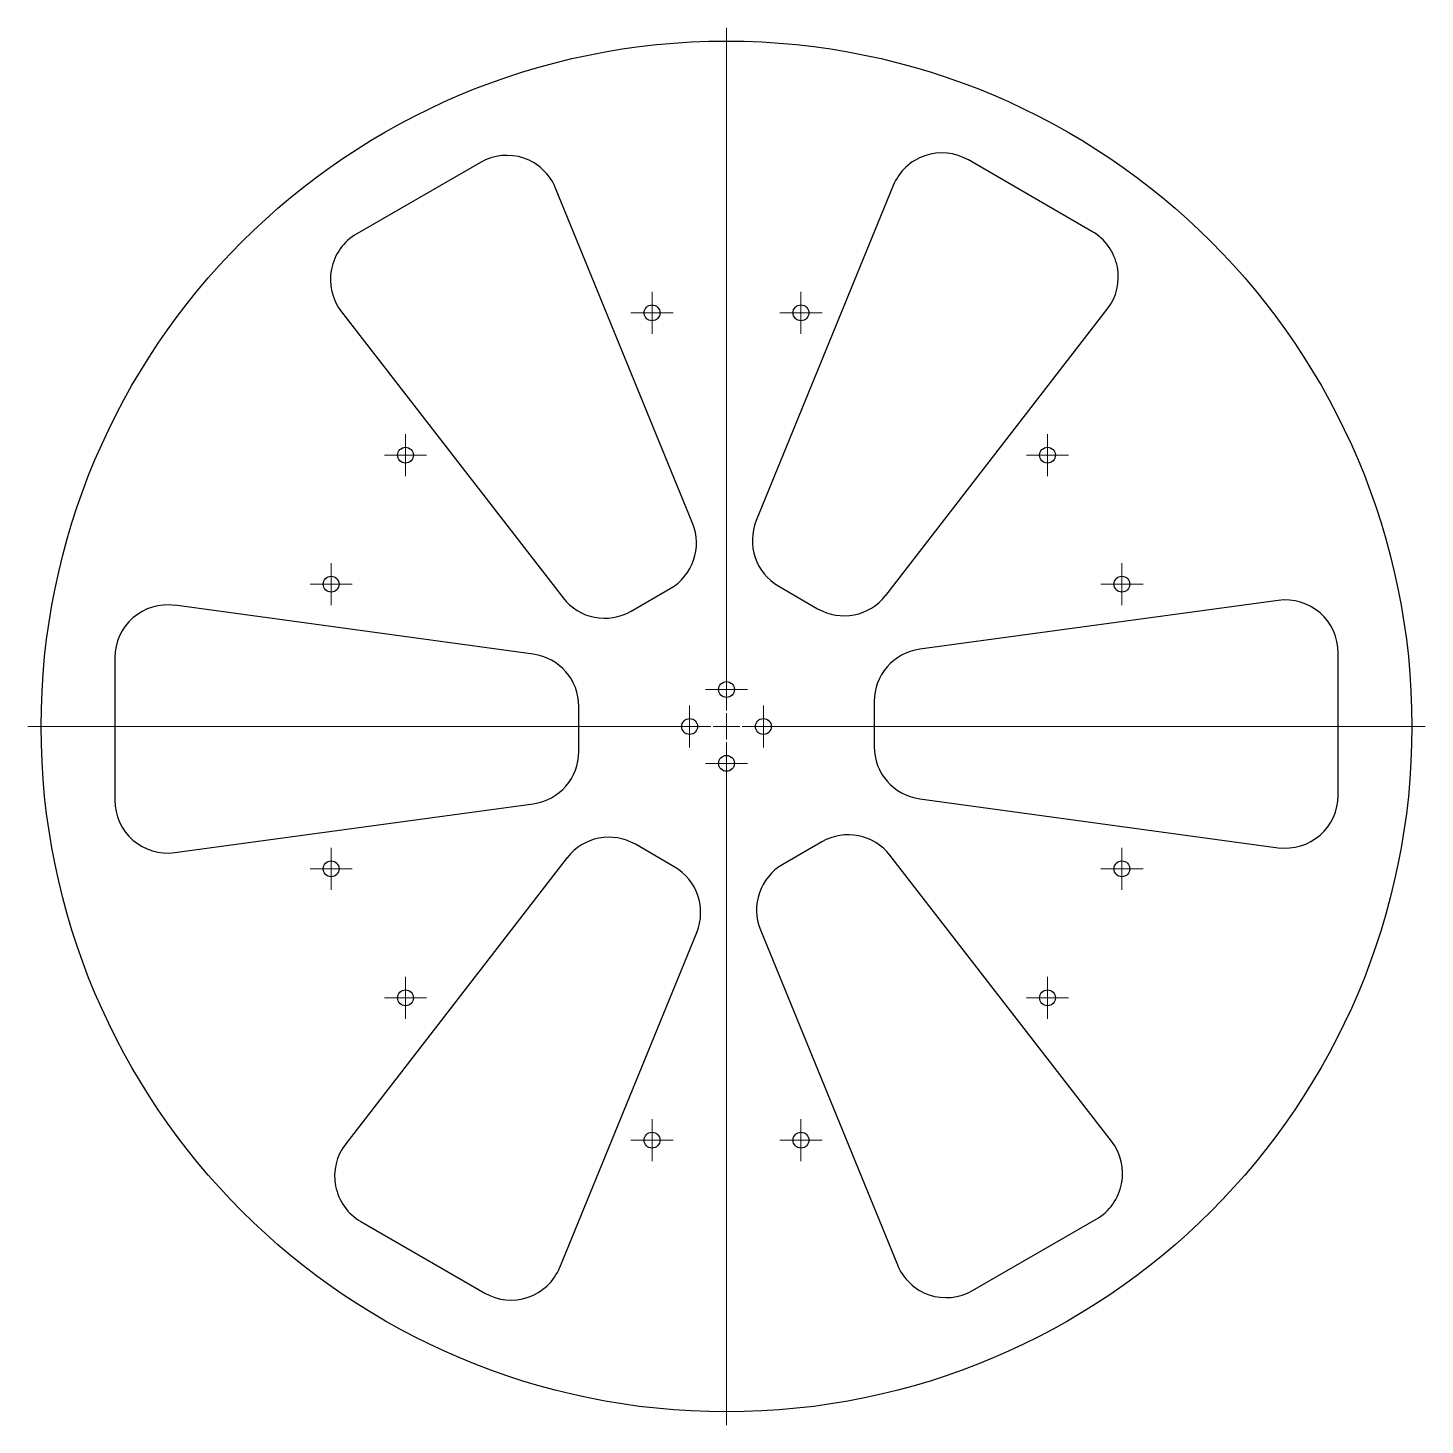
# Model space of a CAD drawing. Header units: millimetres. Extents: x 15 to 280, y -5 to 260.
import ezdxf

# ---------------------------------------------------------------- set-up
doc = ezdxf.new("R2010")
doc.units = ezdxf.units.MM

# ---------------------------------------------------------------- blocks, each defined once
blk = doc.blocks.new('SW_CENTERMARKSYMBOL_0')
at = {"color": 0, "linetype": 'Continuous', "lineweight": 0}
for p, q in [((0, 5), (0, 132.5)), ((-5, 0), (-132.5, 0)), ((0, 0), (-2.5, 0)), ((0, 0), (0, 2.5)), ((0, 0), (0, -2.5)), ((0, 0), (2.5, 0)), ((5, 0), (132.5, 0)), ((0, -5), (0, -132.5))]:
    blk.add_line(p, q, dxfattribs=at)
blk = doc.blocks.new('SW_CENTERMARKSYMBOL_1')
at = {"color": 0, "linetype": 'Continuous', "lineweight": 0}
for p, q in [((0, 2.5), (0, 4)), ((-2.5, 0), (-4, 0)), ((0, 0), (-2.5, 0)), ((0, 0), (0, 2.5)), ((0, 0), (0, -2.5)), ((0, 0), (2.5, 0)), ((2.5, 0), (4, 0)), ((0, -2.5), (0, -4))]:
    blk.add_line(p, q, dxfattribs=at)
blk = doc.blocks.new('SW_CENTERMARKSYMBOL_2')
at = {"color": 0, "linetype": 'Continuous', "lineweight": 0}
for p, q in [((0, 2.5), (0, 4)), ((-2.5, 0), (-4, 0)), ((0, 0), (-2.5, 0)), ((0, 0), (0, 2.5)), ((0, 0), (0, -2.5)), ((0, 0), (2.5, 0)), ((2.5, 0), (4, 0)), ((0, -2.5), (0, -4))]:
    blk.add_line(p, q, dxfattribs=at)
blk = doc.blocks.new('SW_CENTERMARKSYMBOL_3')
at = {"color": 0, "linetype": 'Continuous', "lineweight": 0}
for p, q in [((0, 2.5), (0, 4)), ((-2.5, 0), (-4, 0)), ((0, 0), (-2.5, 0)), ((0, 0), (0, 2.5)), ((0, 0), (0, -2.5)), ((0, 0), (2.5, 0)), ((2.5, 0), (4, 0)), ((0, -2.5), (0, -4))]:
    blk.add_line(p, q, dxfattribs=at)
blk = doc.blocks.new('SW_CENTERMARKSYMBOL_4')
at = {"color": 0, "linetype": 'Continuous', "lineweight": 0}
for p, q in [((0, 2.5), (0, 4)), ((-2.5, 0), (-4, 0)), ((0, 0), (-2.5, 0)), ((0, 0), (0, 2.5)), ((0, 0), (0, -2.5)), ((0, 0), (2.5, 0)), ((2.5, 0), (4, 0)), ((0, -2.5), (0, -4))]:
    blk.add_line(p, q, dxfattribs=at)
blk = doc.blocks.new('SW_CENTERMARKSYMBOL_5')
at = {"color": 0, "linetype": 'Continuous', "lineweight": 0}
for p, q in [((0, 2.5), (0, 4)), ((-2.5, 0), (-4, 0)), ((0, 0), (-2.5, 0)), ((0, 0), (0, 2.5)), ((0, 0), (0, -2.5)), ((0, 0), (2.5, 0)), ((2.5, 0), (4, 0)), ((0, -2.5), (0, -4))]:
    blk.add_line(p, q, dxfattribs=at)
blk = doc.blocks.new('SW_CENTERMARKSYMBOL_6')
at = {"color": 0, "linetype": 'Continuous', "lineweight": 0}
for p, q in [((0, 2.5), (0, 4)), ((-2.5, 0), (-4, 0)), ((0, 0), (-2.5, 0)), ((0, 0), (0, 2.5)), ((0, 0), (0, -2.5)), ((0, 0), (2.5, 0)), ((2.5, 0), (4, 0)), ((0, -2.5), (0, -4))]:
    blk.add_line(p, q, dxfattribs=at)
blk = doc.blocks.new('SW_CENTERMARKSYMBOL_7')
at = {"color": 0, "linetype": 'Continuous', "lineweight": 0}
for p, q in [((0, 2.5), (0, 4)), ((-2.5, 0), (-4, 0)), ((0, 0), (-2.5, 0)), ((0, 0), (0, 2.5)), ((0, 0), (0, -2.5)), ((0, 0), (2.5, 0)), ((2.5, 0), (4, 0)), ((0, -2.5), (0, -4))]:
    blk.add_line(p, q, dxfattribs=at)
blk = doc.blocks.new('SW_CENTERMARKSYMBOL_8')
at = {"color": 0, "linetype": 'Continuous', "lineweight": 0}
for p, q in [((0, 2.5), (0, 4)), ((-2.5, 0), (-4, 0)), ((0, 0), (-2.5, 0)), ((0, 0), (0, 2.5)), ((0, 0), (0, -2.5)), ((0, 0), (2.5, 0)), ((2.5, 0), (4, 0)), ((0, -2.5), (0, -4))]:
    blk.add_line(p, q, dxfattribs=at)
blk = doc.blocks.new('SW_CENTERMARKSYMBOL_9')
at = {"color": 0, "linetype": 'Continuous', "lineweight": 0}
for p, q in [((0, 2.5), (0, 4)), ((-2.5, 0), (-4, 0)), ((0, 0), (-2.5, 0)), ((0, 0), (0, 2.5)), ((0, 0), (0, -2.5)), ((0, 0), (2.5, 0)), ((2.5, 0), (4, 0)), ((0, -2.5), (0, -4))]:
    blk.add_line(p, q, dxfattribs=at)
blk = doc.blocks.new('SW_CENTERMARKSYMBOL_10')
at = {"color": 0, "linetype": 'Continuous', "lineweight": 0}
for p, q in [((0, 2.5), (0, 4)), ((-2.5, 0), (-4, 0)), ((0, 0), (-2.5, 0)), ((0, 0), (0, 2.5)), ((0, 0), (0, -2.5)), ((0, 0), (2.5, 0)), ((2.5, 0), (4, 0)), ((0, -2.5), (0, -4))]:
    blk.add_line(p, q, dxfattribs=at)
blk = doc.blocks.new('SW_CENTERMARKSYMBOL_11')
at = {"color": 0, "linetype": 'Continuous', "lineweight": 0}
for p, q in [((0, 2.5), (0, 4)), ((-2.5, 0), (-4, 0)), ((0, 0), (-2.5, 0)), ((0, 0), (0, 2.5)), ((0, 0), (0, -2.5)), ((0, 0), (2.5, 0)), ((2.5, 0), (4, 0)), ((0, -2.5), (0, -4))]:
    blk.add_line(p, q, dxfattribs=at)
blk = doc.blocks.new('SW_CENTERMARKSYMBOL_12')
at = {"color": 0, "linetype": 'Continuous', "lineweight": 0}
for p, q in [((0, 2.5), (0, 4)), ((-2.5, 0), (-4, 0)), ((0, 0), (-2.5, 0)), ((0, 0), (0, 2.5)), ((0, 0), (0, -2.5)), ((0, 0), (2.5, 0)), ((2.5, 0), (4, 0)), ((0, -2.5), (0, -4))]:
    blk.add_line(p, q, dxfattribs=at)
blk = doc.blocks.new('SW_CENTERMARKSYMBOL_13')
at = {"color": 0, "linetype": 'Continuous', "lineweight": 0}
for p, q in [((0, 2.5), (0, 4)), ((-2.5, 0), (-4, 0)), ((0, 0), (-2.5, 0)), ((0, 0), (0, 2.5)), ((0, 0), (0, -2.5)), ((0, 0), (2.5, 0)), ((2.5, 0), (4, 0)), ((0, -2.5), (0, -4))]:
    blk.add_line(p, q, dxfattribs=at)
blk = doc.blocks.new('SW_CENTERMARKSYMBOL_14')
at = {"color": 0, "linetype": 'Continuous', "lineweight": 0}
for p, q in [((0, 2.5), (0, 4)), ((-2.5, 0), (-4, 0)), ((0, 0), (-2.5, 0)), ((0, 0), (0, 2.5)), ((0, 0), (0, -2.5)), ((0, 0), (2.5, 0)), ((2.5, 0), (4, 0)), ((0, -2.5), (0, -4))]:
    blk.add_line(p, q, dxfattribs=at)
blk = doc.blocks.new('SW_CENTERMARKSYMBOL_15')
at = {"color": 0, "linetype": 'Continuous', "lineweight": 0}
for p, q in [((0, 2.5), (0, 4)), ((-2.5, 0), (-4, 0)), ((0, 0), (-2.5, 0)), ((0, 0), (0, 2.5)), ((0, 0), (0, -2.5)), ((0, 0), (2.5, 0)), ((2.5, 0), (4, 0)), ((0, -2.5), (0, -4))]:
    blk.add_line(p, q, dxfattribs=at)
blk = doc.blocks.new('SW_CENTERMARKSYMBOL_16')
at = {"color": 0, "linetype": 'Continuous', "lineweight": 0}
for p, q in [((0, 2.5), (0, 4)), ((-2.5, 0), (-4, 0)), ((0, 0), (-2.5, 0)), ((0, 0), (0, 2.5)), ((0, 0), (0, -2.5)), ((0, 0), (2.5, 0)), ((2.5, 0), (4, 0)), ((0, -2.5), (0, -4))]:
    blk.add_line(p, q, dxfattribs=at)

msp = doc.modelspace()

# ---------------------------------------------------------------- linework, layer by layer
at = {"color": 7, "linetype": 'Continuous', "lineweight": 25}
for p, q in [((100.38, 234.49), (76.92, 220.95)), ((216.37, 221.41), (192.92, 234.96)), ((140.6, 166.09), (114.63, 229.61)), ((178.66, 230.08), (152.69, 166.55)), ((74.01, 206.16), (116.04, 151.91)), ((177.25, 152.37), (219.28, 206.63)), ((156.95, 154.11), (164.34, 149.84)), ((128.95, 149.37), (136.35, 153.64)), ((251.69, 151.41), (183.69, 142.14)), ((110.4, 141.21), (42.4, 150.48)), ((31.05, 140.57), (31.05, 113.49)), ((263.05, 114.42), (263.05, 141.5)), ((119.05, 122.76), (119.05, 131.3)), ((175.05, 132.23), (175.05, 123.69)), ((42.4, 103.58), (110.4, 112.85)), ((183.69, 113.78), (251.69, 104.51)), ((137.15, 100.88), (129.76, 105.15)), ((165.15, 105.62), (157.75, 101.35)), ((116.85, 102.62), (74.82, 48.36)), ((220.08, 48.83), (178.05, 103.08)), ((115.44, 24.91), (141.41, 88.44)), ((153.49, 88.9), (179.46, 25.38)), ((77.72, 33.58), (101.18, 20.04)), ((193.72, 20.5), (217.18, 34.04))]:
    msp.add_line(p, q, dxfattribs=at)
for centre, radius in [((147.05, 127.5), 130), ((132.93, 205.95), 1.5), ((161.17, 205.95), 1.5), ((86.17, 178.95), 1.5), ((207.93, 178.95), 1.5), ((72.05, 154.5), 1.5), ((222.05, 154.5), 1.5), ((147.05, 134.5), 1.5), ((140.05, 127.5), 1.5), ((154.05, 127.5), 1.5), ((147.05, 120.5), 1.5), ((72.05, 100.5), 1.5), ((222.05, 100.5), 1.5), ((86.17, 76.04), 1.5), ((207.93, 76.04), 1.5), ((132.93, 49.04), 1.5), ((161.17, 49.04), 1.5)]:
    msp.add_circle(centre, radius, dxfattribs=at)
for centre, start, end in [((187.92, 226.3), 60, 157.7652), ((105.38, 225.83), 22.2348, 120), ((81.92, 212.29), 120, 217.7652), ((211.37, 212.75), 322.2348, 60), ((131.35, 162.3), 300, 22.2348), ((161.95, 162.77), 157.7652, 240), ((123.95, 158.03), 217.7652, 300), ((169.34, 158.5), 240, 322.2348), ((253.05, 141.5), 360, 97.7652), ((41.05, 140.57), 82.2348, 180), ((109.05, 131.3), 0, 82.2348), ((185.05, 132.23), 97.7652, 180), ((109.05, 122.76), 277.7652, 0), ((185.05, 123.69), 180, 262.2348), ((253.05, 114.42), 262.2348, 0), ((41.05, 113.49), 180, 277.7652), ((124.76, 96.49), 60, 142.2348), ((170.15, 96.96), 37.7652, 120), ((132.15, 92.22), 337.7652, 60), ((162.75, 92.69), 120, 202.2348), ((82.72, 42.24), 142.2348, 240), ((212.18, 42.71), 300, 37.7652), ((106.18, 28.7), 240, 337.7652), ((188.72, 29.16), 202.2348, 300)]:
    msp.add_arc(centre, 10, start, end, dxfattribs=at)

# ---------------------------------------------------------------- block references
at = {"color": 7, "linetype": 'Continuous', "lineweight": 0}
for name, p in [('SW_CENTERMARKSYMBOL_0', (147.05, 127.5)), ('SW_CENTERMARKSYMBOL_8', (132.93, 205.95)), ('SW_CENTERMARKSYMBOL_9', (161.17, 205.95)), ('SW_CENTERMARKSYMBOL_7', (86.17, 178.95)), ('SW_CENTERMARKSYMBOL_10', (207.93, 178.95)), ('SW_CENTERMARKSYMBOL_6', (72.05, 154.5)), ('SW_CENTERMARKSYMBOL_11', (222.05, 154.5)), ('SW_CENTERMARKSYMBOL_3', (147.05, 134.5)), ('SW_CENTERMARKSYMBOL_1', (140.05, 127.5)), ('SW_CENTERMARKSYMBOL_4', (154.05, 127.5)), ('SW_CENTERMARKSYMBOL_5', (147.05, 120.5)), ('SW_CENTERMARKSYMBOL_2', (72.05, 100.5)), ('SW_CENTERMARKSYMBOL_12', (222.05, 100.5)), ('SW_CENTERMARKSYMBOL_16', (86.17, 76.04)), ('SW_CENTERMARKSYMBOL_13', (207.93, 76.04)), ('SW_CENTERMARKSYMBOL_15', (132.93, 49.04)), ('SW_CENTERMARKSYMBOL_14', (161.17, 49.04))]:
    msp.add_blockref(name, p, dxfattribs=at)

doc.saveas('drawing.dxf')
